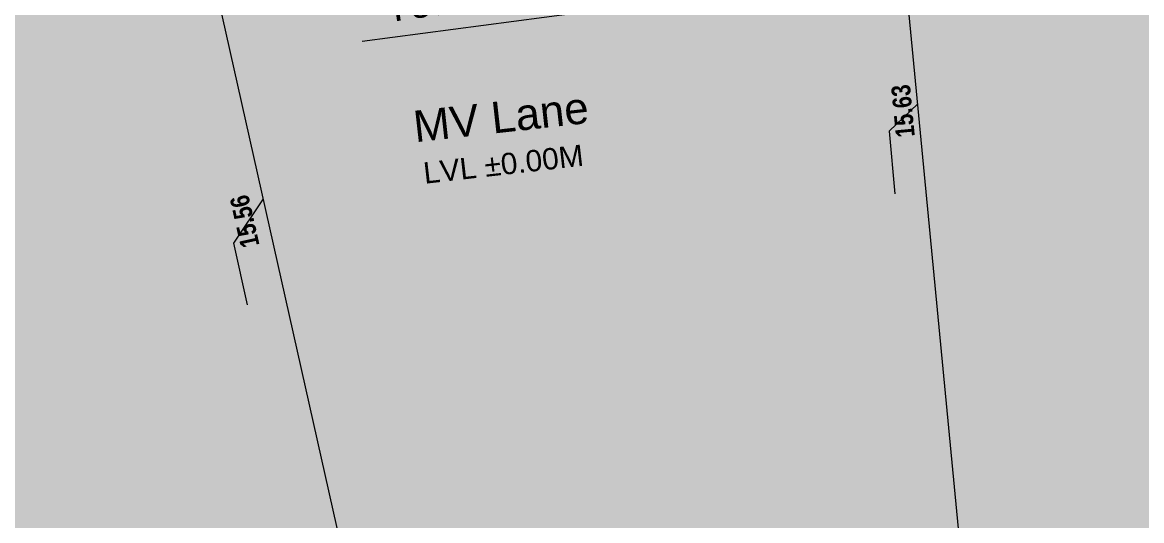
# Model space of a CAD drawing. Header units: metres. Extents: x 6 to 601, y -20 to 118.
# Drawn here: x 276.393 to 280.527, y 58.117 to 59.959 of the extents above; entities that cross this region are included whole.
import ezdxf

# ---------------------------------------------------------------- set-up
doc = ezdxf.new("R2010")
doc.units = ezdxf.units.M
doc.header["$MEASUREMENT"] = 0
for name, color, linetype in [('HATCH', 8, 'Continuous'), ('PDA_Kerb Edge', 7, 'Continuous'), ('PDA_Levels', 7, 'Continuous'), ('PDA_Text', 19, 'Continuous')]:
    doc.layers.add(name, color=color, linetype=linetype)
doc.layers.add('PDA - Dimensions', color=7, linetype='Continuous', true_color=0x000000)
doc.styles.add('AR', font='arial.ttf')
doc.styles.add('ARIAL', font='arialbd.ttf', dxfattribs={"width": 0.8})
doc.styles.add('RS', font='RomanS')
doc.styles.get("Standard").update_dxf_attribs({"font": 'arial.ttf'})
doc.dimstyles.new('PDA_Dimentions', dxfattribs={"dimtxt": 0.3, "dimasz": 0.1, "dimexe": 0.075, "dimexo": 0.625, "dimgap": 0.1, "dimtad": 1, "dimdsep": 46, "dimtxsty": 'ARIAL', "dimblk": 'ARCHTICK', "dimcen": 0.09, "dimadec": 0, "dimazin": 0, "dimtfac": 1, "dimtmove": 1, "dimatfit": 3, "dimldrblk": 'ARCHTICK', "dimfxl": 1, "dimfxlon": 1, "dimlwd": 9, "dimarcsym": 0})
doc.dimstyles.get("Standard").update_dxf_attribs({"dimtxt": 0.18, "dimasz": 0.18, "dimexe": 0.18, "dimexo": 0.0625, "dimgap": 0.09, "dimtad": 0, "dimdec": 4, "dimzin": 0, "dimdsep": 46, "dimtxsty": 'Standard', "dimcen": 0.09, "dimadec": 0, "dimazin": 0, "dimtfac": 1, "dimtdec": 4, "dimtofl": 0, "dimtmove": 0, "dimatfit": 3, "dimfxl": 1, "dimtolj": 1, "dimtzin": 0, "dimarcsym": 0})

# ---------------------------------------------------------------- blocks, each defined once
blk = doc.blocks.new('_ArchTick')
at = {"color": 0, "linetype": 'ByBlock', "const_width": 0.15}
blk.add_lwpolyline([(-0.5, -0.5), (0.5, 0.5)], dxfattribs=at)
blk = doc.blocks.new('*D467')
at = {"layer": 'Defpoints', "color": 0, "transparency": 16777216}
for p in [(346.5277550701265, 264.2069623626211), (347.0222061937732, 264.2541321291008), (348.0124224929785, 248.6441234881203, 99.60370000000044)]:
    blk.add_point(p, dxfattribs=at)
at = {"layer": 'PDA - Dimensions', "color": 0, "lineweight": 9, "transparency": 16777216}
for p, q in [((348.5068736166252, 248.6912932545999), (347.0222061937732, 264.2541321291008)), ((347.7645399051992, 256.4727126918503), (347.306914956646, 256.0395171929995)), ((347.306914956646, 256.0395171929995), (347.4017006518612, 255.0459381061716))]:
    blk.add_line(p, q, dxfattribs=at)
at = {"layer": 'PDA - Dimensions', "color": 0, "lineweight": -2, "transparency": 16777216}
for p, q in [((347.1499303286736, 264.2663167866512), (347.1217542351407, 264.2636288369456)), ((348.6345977515256, 248.7034779121504), (348.6064216579927, 248.7007899624448))]:
    blk.add_line(p, q, dxfattribs=at)
at = {"layer": 'PDA - Dimensions', "color": 0, "lineweight": 9, "transparency": 16777216, "xscale": 0.1, "yscale": 0.1, "zscale": 0.1}
for p, rotation in [((347.0222061937732, 264.2541321291008), 95.44942497960623), ((348.5068736166252, 248.6912932545999), 275.4494249796062)]:
    blk.add_blockref('_ArchTick', p, dxfattribs=dict(at, rotation=rotation))
at = {"layer": 'PDA - Dimensions', "color": 0, "transparency": 16777216, "insert": (347.5305431888044, 256.3612536490167), "char_height": 0.3, "attachment_point": 5, "rotation": 95.44942497960623, "style": 'ARIAL'}
blk.add_mtext('15.63', dxfattribs=at)
blk = doc.blocks.new('*D487')
at = {"layer": 'Defpoints', "color": 0, "transparency": 16777216}
for p in [(335.6584737624871, 262.5576116855555), (335.6584737625011, 262.5576116855586), (339.0706536688212, 247.3728909454167)]:
    blk.add_point(p, dxfattribs=at)
at = {"layer": 'PDA - Dimensions', "color": 0, "lineweight": -2, "transparency": 16777216}
for p, q in [((336.2682675255636, 262.694639297784), (335.7560407645934, 262.5795361035152)), ((339.6804474318977, 247.5099185576451), (339.1682206709275, 247.3948153633764))]:
    blk.add_line(p, q, dxfattribs=at)
at = {"layer": 'PDA - Dimensions', "color": 0, "lineweight": 9, "transparency": 16777216}
for p, q in [((339.0706536688352, 247.3728909454198), (335.6584737625011, 262.5576116855586)), ((337.3645637156682, 254.9652513154892), (336.8885352236616, 254.2573490947938)), ((336.8885352236616, 254.2573490947938), (337.1078990453443, 253.281146648212))]:
    blk.add_line(p, q, dxfattribs=at)
at = {"layer": 'PDA - Dimensions', "color": 0, "lineweight": 9, "transparency": 16777216, "xscale": 0.1, "yscale": 0.1, "zscale": 0.1}
for p, rotation in [((335.6584737625011, 262.5576116855586), 102.6646439138163), ((339.0706536688352, 247.3728909454198), 282.6646439138163)]:
    blk.add_blockref('_ArchTick', p, dxfattribs=dict(at, rotation=rotation))
at = {"layer": 'PDA - Dimensions', "color": 0, "transparency": 16777216, "insert": (337.0697143781094, 254.6058227785973), "char_height": 0.3, "attachment_point": 5, "rotation": 102.66464391381629, "style": 'ARIAL'}
blk.add_mtext('15.56', dxfattribs=at)
blk = doc.blocks.new('direction')
at = {"layer": 'PDA_Text', "color": 18, "lineweight": -3, "true_color": 0x000000, "insert": (8299.26790929622, 11463.76129872452), "char_height": 0.7499999999999987, "width": 9.226051727479195, "attachment_point": 1, "rotation": 303.9391874062145, "style": 'RS'}
blk.add_mtext('{\\fArial|b0|i0|c0|p34;\\H0.6x;Towards Aundh}', dxfattribs=at)
at = {"layer": 'PDA - Dimensions', "linetype": 'Continuous', "lineweight": 0}
blk.add_leader([(8301.745344059153, 11458.74126231147), (8298.450760845164, 11463.73022164667)], dimstyle='Standard', override={"dimtxt": 0.2, "dimasz": 0.6, "dimexe": 0, "dimexo": 0, "dimtih": 0, "dimtoh": 0, "dimdec": 1, "dimclre": 256, "dimclrt": 256, "dimtdec": 1, "dimfxl": 5000, "dimfxlon": 1, "dimlwd": 0, "dimlwe": 65535, "dimarcsym": 1}, dxfattribs=at)
blk = doc.blocks.new('site plan')
at = {"layer": 'HATCH', "transparency": 33554539}
h = blk.add_hatch(color=9, dxfattribs=at)
h.dxf.hatch_style = 1
edge = h.paths.add_edge_path()
edge.add_line((398.3203993259576, 223.5948501189359), (398.2467099829537, 223.4641372269434))
edge.add_arc((359.6859929776801, 159.1362964110049), 75.00000000001013, 50.643027904231985, 59.05981801813658, ccw=False)
edge.add_line((407.2472450699024, 217.1270482549116), (420.1046861651594, 205.7425696610298))
edge.add_line((420.1046861651594, 205.7425696610298), (420.8094782192929, 205.0855419844447))
edge.add_line((420.8094782192929, 205.0855419844447), (426.7812055969134, 211.8232616019814))
edge.add_line((426.7812055969134, 211.8232616019814), (425.7956355365113, 213.1024875697058))
edge.add_line((425.7956355365113, 213.1024875697058), (416.1118382745717, 221.7624692343961))
edge.add_line((416.1118382745717, 221.7624692343961), (407.675593800961, 228.7029774813527))
edge.add_line((407.675593800961, 228.7029774813527), (397.9149773290828, 235.6102521388693))
edge.add_line((397.9149773290828, 235.6102521388693), (386.314013544601, 241.8729637314991))
edge.add_line((386.314013544601, 241.8729637314991), (377.9310103320986, 245.1417021162761))
edge.add_line((377.9310103320986, 245.1417021162761), (370.004542349363, 247.1773856186501))
edge.add_line((370.004542349363, 247.1773856186501), (361.3097273447547, 248.3728635135467))
edge.add_line((361.3097273447547, 248.3728635135467), (352.0254405817377, 248.5341186884871))
edge.add_line((352.0254405817377, 248.5341186884871), (343.4882141783619, 247.6993770357221))
edge.add_line((343.4882141783619, 247.6993770357221), (335.9139085503266, 246.2670993457305))
edge.add_line((335.9139085503266, 246.2670993457305), (328.3596033347476, 243.666881654497))
edge.add_line((328.3596033347476, 243.666881654497), (319.6629500633953, 239.6837235734347))
edge.add_line((319.6629500633953, 239.6837235734347), (319.5471197944607, 239.6211706060803))
edge.add_line((319.5471197944607, 239.6211706060803), (321.5574075041695, 235.8133975529236))
edge.add_line((321.5574075041695, 235.8133975529236), (272.7275633488734, 208.0245052619248))
edge.add_line((272.7275633488734, 208.0245052619248), (278.0056757168622, 198.8389367912332))
edge.add_arc((432.4627185270929, -58.34392022211796), 300.0000000253854, 119.65879195034401, 120.98788440321641, ccw=False)
edge.add_line((284.0125765543999, 202.3523692864183), (322.5566917870638, 224.3008189144221))
edge.add_arc((359.6859929776747, 159.1362964110067), 75.00000000000819, 68.39042136316829, 119.67353207975981, ccw=False)
edge.add_line((387.3069919584923, 228.864916182969), (387.3659540972676, 229.0028996805177))
edge.add_arc((359.6859929777474, 159.1362964110758), 75.14999999991836, 59.06286877645181, 68.38737060490178, ccw=False)
edge = h.paths.add_edge_path()
edge.add_arc((349.3010737985187, 183.2254006047624), 81.89159830320767, 61.67163064802283, 66.55978401002817)
edge.add_line((381.8768936897104, 258.3589472471904), (381.8010254331712, 258.3911790539078))
edge.add_arc((359.0054820677524, 203.3172762747963), 59.60513035509366, 54.30315257286412, 67.51493234201462, ccw=False)
edge.add_line((393.7848686451925, 251.723534485518), (393.8556885749858, 251.8566782141697))
edge.add_arc((354.4186595736501, 193.2390454698689), 70.64917639292004, 56.0679491882368, 60.69628579069675)
edge.add_arc((352.3148610210937, 189.4305663229297), 74.99999999976491, 50.555828616822396, 60.71876623491141, ccw=False)
edge.add_line((399.9643149738331, 247.3488668674945), (426.1371010257917, 225.8164850111243))
edge.add_arc((330.8381931213371, 109.9798839230934), 149.9999999980311, 47.181571827729215, 50.55582861685792, ccw=False)
edge.add_line((432.7897821686583, 220.0065783664668), (433.461019319695, 219.3846048124851))
edge.add_line((433.461019319695, 219.3846048124851), (427.140824567834, 212.2303391908226))
edge.add_line((427.140824567834, 212.2303391908226), (427.498951335785, 212.639353591625))
edge.add_line((427.498951335785, 212.639353591625), (426.0958726766057, 213.5047626797495))
edge.add_line((426.0958726766057, 213.5047626797495), (416.4374589846284, 222.1420444422365))
edge.add_line((416.4374589846284, 222.1420444422365), (407.9792388866026, 229.1006320612996))
edge.add_line((407.9792388866026, 229.1006320612996), (398.1791149908786, 236.0358648532401))
edge.add_line((398.1791149908786, 236.0358648532401), (386.524392843321, 242.327597579806))
edge.add_line((386.524392843321, 242.327597579806), (378.0845744193266, 245.6184896078375))
edge.add_line((378.0845744193266, 245.6184896078375), (370.1010999551254, 247.6688135722943))
edge.add_line((370.1010999551254, 247.6688135722943), (361.3482586408572, 248.8722696898985))
edge.add_line((361.3482586408572, 248.8722696898985), (352.0053878903054, 249.0345423873878))
edge.add_line((352.0053878903054, 249.0345423873878), (343.4172933091158, 248.1948270130833))
edge.add_line((343.4172933091158, 248.1948270130833), (335.7854211527811, 246.7516636712244))
edge.add_line((335.7854211527811, 246.7516636712244), (328.1736885489918, 244.1316792765738))
edge.add_line((328.1736885489918, 244.1316792765738), (319.4398125364369, 240.1314727910485))
edge.add_line((319.4398125364369, 240.1314727910485), (319.3136729533489, 240.0633523826655))
edge.add_line((319.3136729533489, 240.0633523826655), (317.364540297036, 243.7552889994367))
edge.add_line((317.364540297036, 243.7552889994367), (289.9088339607588, 228.1428697642787))
edge.add_line((289.9088339607588, 228.1428697642787), (268.2376559472323, 215.8383502484321))
edge.add_line((268.2376559472323, 215.8383502484321), (263.0063138116147, 224.9425238677322))
edge.add_line((263.0063138116147, 224.9425238677322), (284.7185724453229, 237.270365883227))
edge.add_line((284.7185724453229, 237.270365883227), (315.241564482134, 254.6269671723549))
edge.add_arc((352.314861020961, 189.4305663227296), 75.00000000000541, 61.44883574043621, 119.6243021433603, ccw=False)
at = {"layer": 'PDA_Kerb Edge'}
for points, const_width in [([(311.333329265588, 254.7053278489784), (314.252943238329, 256.3655378601015, -0.213669249986977), (376.8997275064048, 262.4003158076739)], 0.01), ([(311.4074758601091, 254.5749350481001), (314.3270898328501, 256.2351450592232, -0.2331685898795763), (382.2063765796247, 260.2334183599633)], 0.01), ([(263.0063138116129, 224.9425238677322), (284.7185724453229, 237.270365883227), (315.241564482134, 254.6269671723549, -0.2351135602686825), (381.9805306089347, 258.3145190605337)], 0.05)]:
    blk.add_lwpolyline(points, format="xyb", dxfattribs=dict(at, const_width=const_width))
for points in [[(262.932251772625, 225.0729647140233, 0.01, 0.01, 0), (284.644510406335, 237.4008067295181, 0.01, 0.01, 0), (315.1674178890571, 254.7573599740535, 0.01, 0.01, -0.2350451685050067), (382.0204837819201, 258.4602590381655, 0.01, 0, 0.6755439498466161), (382.6787889175703, 259.1139340592053, 0, 0, 0), (382.2063765796247, 260.2334183599633, 0, 0, 0)], [(263.0063138116129, 224.9425238677322, 0.01, 0.01, 0), (284.7185724453229, 237.270365883227, 0.01, 0.01, 0), (315.2415644822522, 254.6269671724203, 0.01, 0.01, -0.2350451685050076), (381.9611911217198, 258.3224752203696, 0.01, 0, 0.6755439498450695), (382.8169877980636, 259.1722527477232, 0, 0, 0), (382.4046249450475, 260.149436667547, 0, 0, 0)]]:
    blk.add_lwpolyline(points, format="xyseb", dxfattribs=at)
at = {"rotation": 64.12676768924227}
blk.add_blockref('direction', (7032.273031199373, -12211.72316902471), dxfattribs=at)
at = {"layer": 'PDA_Levels', "linetype": 'ByBlock', "lineweight": 0, "style": 'AR'}
blk.add_text('MV Lane', height=0.4999999999999999, rotation=6.404331608642216, dxfattribs=at).set_placement((339.7784980307551, 255.8625787479414))
at = {"layer": 'PDA_Levels', "linetype": 'Continuous', "lineweight": -3, "style": 'AR'}
blk.add_text('LVL ±0.00M', height=0.34, rotation=6.494829606067872, dxfattribs=at).set_placement((339.9277618142933, 255.2028518783663))
at = {"layer": 'PDA - Dimensions'}
for base, p1, p2, angle, picture, middle in [((347.0222061937732, 264.2541321291008), (348.0124224929787, 248.6441234881204, 99.60370000000044), (346.5277550701267, 264.2069623626212), 95.44942497960625, '*D467', (347.3164116644909, 255.9399691516319)), ((335.6584737625011, 262.5576116855586), (339.0706536688213, 247.3728909454167), (335.6584737624871, 262.5576116855555), 102.66464391381649, '*D487', (336.9104596416181, 254.1597820927017))]:
    dim = blk.add_linear_dim(base=base, p1=p1, p2=p2, angle=angle, dimstyle='PDA_Dimentions', dxfattribs=at)
    dim.commit()
    dim.dimension.update_dxf_attribs({"geometry": picture, "text_midpoint": middle, "dimtype": 129})

msp = doc.modelspace()

# ---------------------------------------------------------------- block references
at = {"xscale": 0.232473712272114, "yscale": 0.232473712272114, "zscale": 0.232473712272114}
msp.add_blockref('site plan', (198.8542852977009, 0.03420656743455908, 23.10165670435924), dxfattribs=at)

doc.saveas('drawing.dxf')
